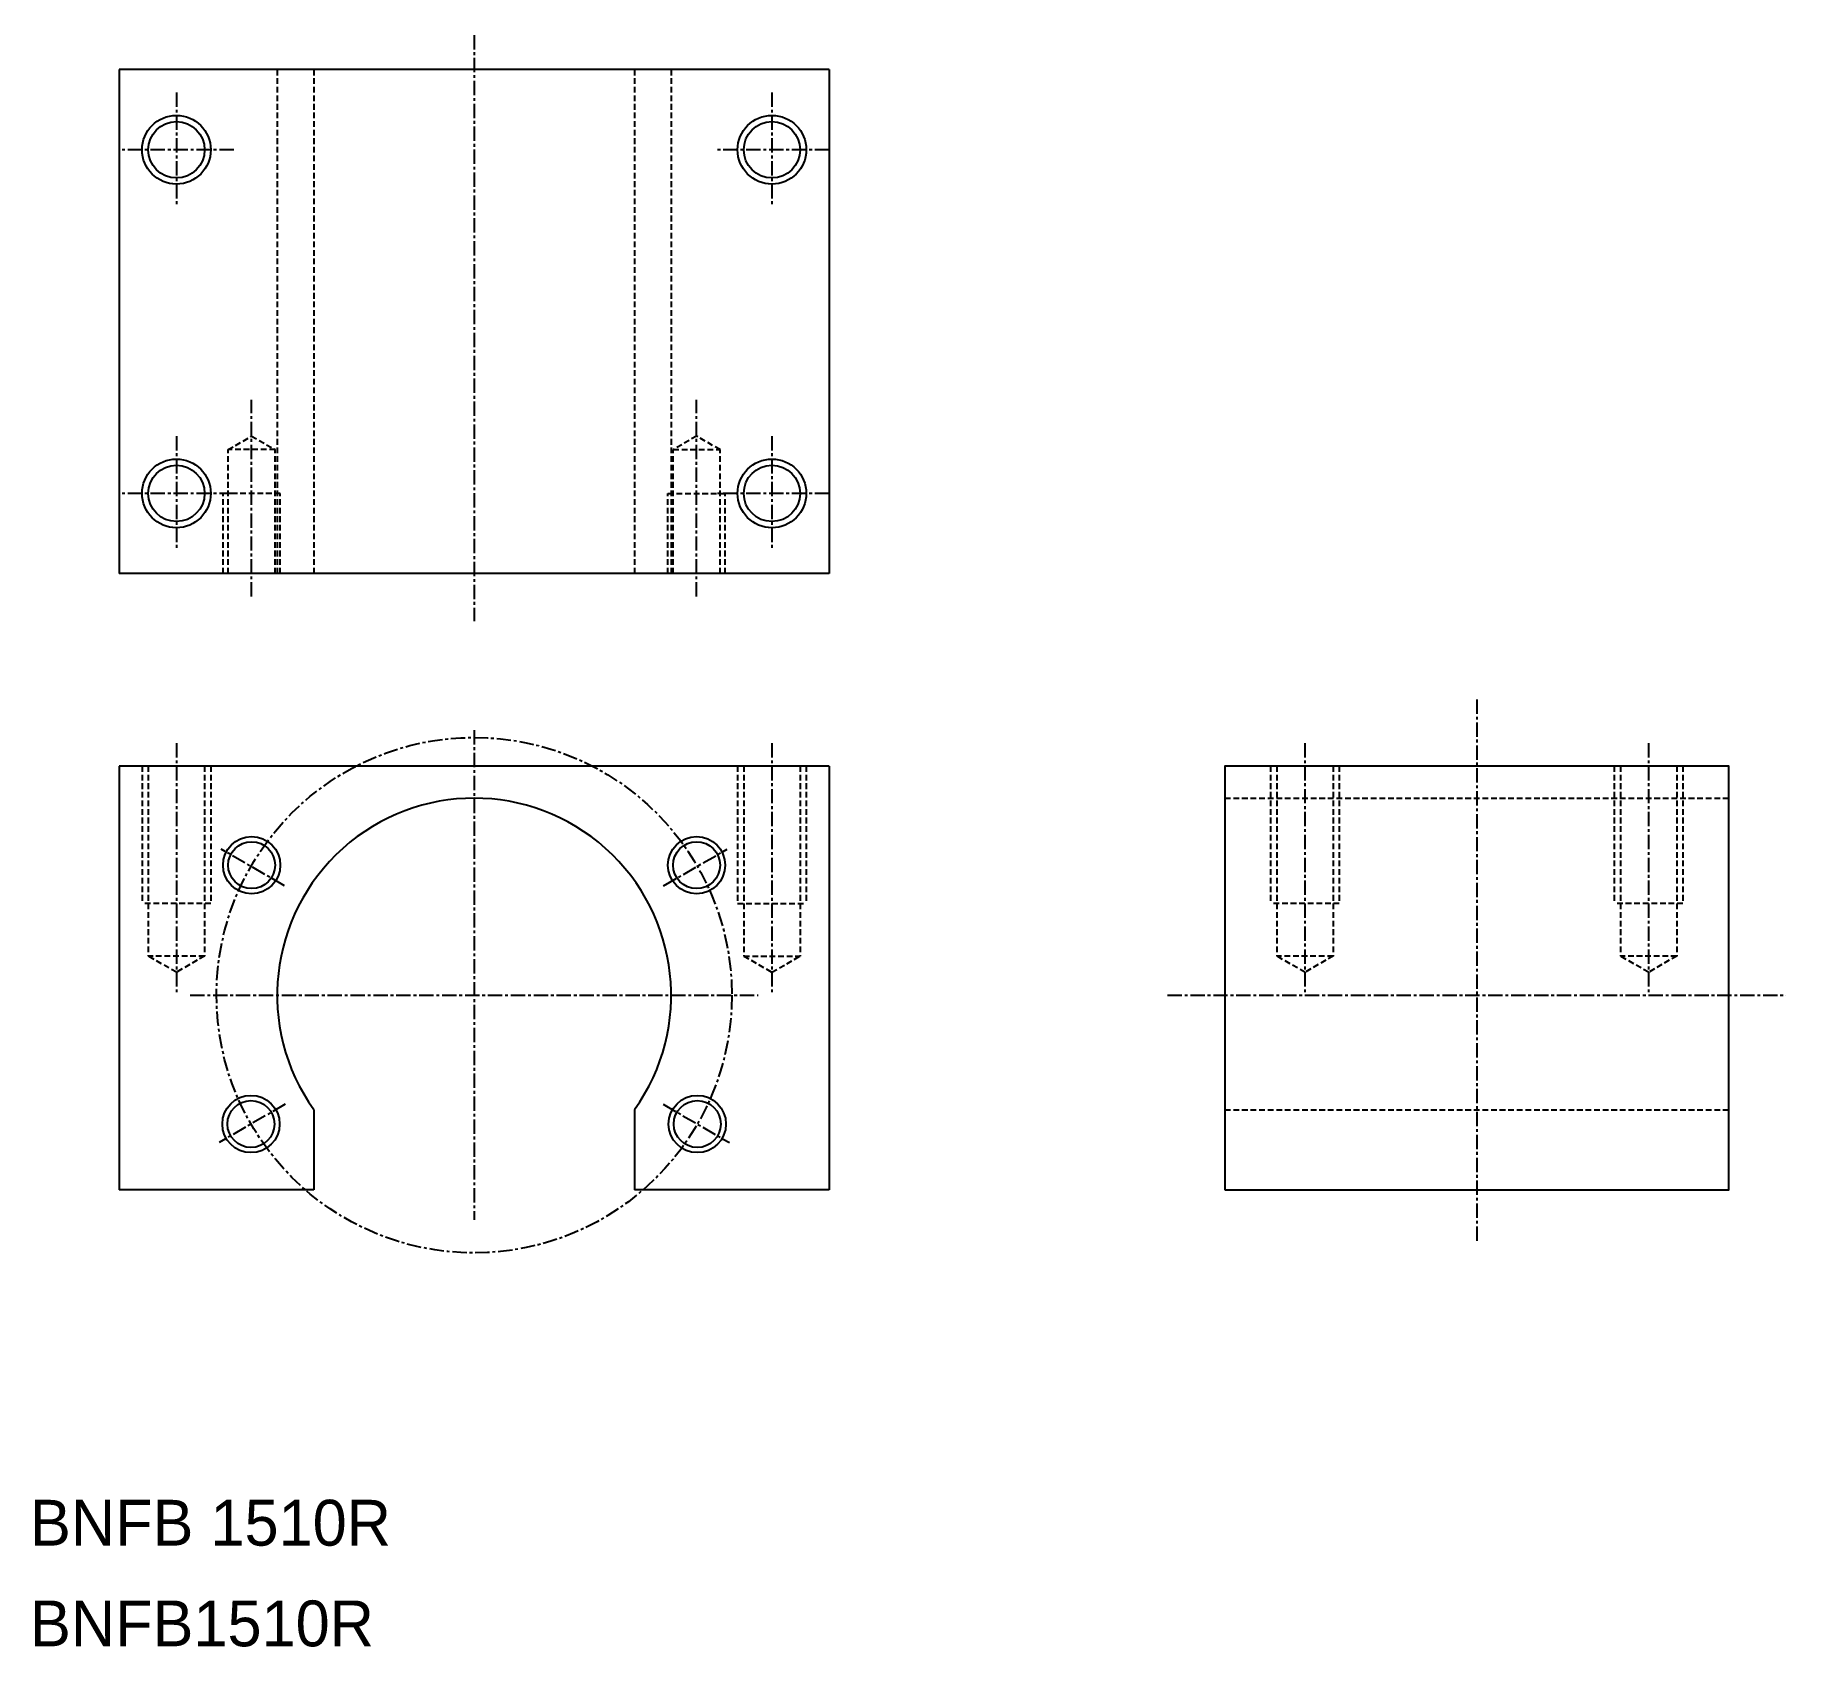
# Model space of a CAD drawing. Extents: x 4 to 157, y 3 to 144.
import ezdxf

# ---------------------------------------------------------------- set-up
doc = ezdxf.new("R2010")
doc.units = 0
doc.linetypes.add('CENTER', pattern=[2, 1.25, -0.25, 0.25, -0.25])
doc.linetypes.add('DASHED', pattern=[0.75, 0.5, -0.25])
doc.layers.get('0').update_dxf_attribs({"linetype": 'CONTINUOUS'})
doc.layers.add('CENTER', color=1, linetype='CENTER')

msp = doc.modelspace()

# ---------------------------------------------------------------- linework, layer by layer
at = {"color": 7, "linetype": 'CONTINUOUS'}
for p, q in [((11.32, 141.06), (11.32, 97.06)), ((73.32, 141.06), (11.32, 141.06)), ((73.32, 141.06), (73.32, 97.06)), ((73.32, 97.06), (11.32, 97.06)), ((73.32, 80.25), (11.32, 80.25)), ((11.32, 80.25), (11.32, 43.25)), ((42.32, 80.25), (42.32, 80.25)), ((57.82, 80.25), (57.82, 80.25)), ((73.32, 80.25), (73.32, 43.25)), ((28.32, 50.25), (28.32, 43.25)), ((56.32, 50.25), (56.32, 43.25)), ((28.32, 43.25), (11.32, 43.25)), ((73.32, 43.25), (56.32, 43.25))]:
    msp.add_line(p, q, dxfattribs=at)
at = {"color": 3, "linetype": 'DASHED'}
for p, q in [((25.12, 141.06), (25.12, 97.06)), ((28.32, 141.06), (28.32, 97.06)), ((56.32, 141.06), (56.32, 97.06)), ((59.52, 141.06), (59.52, 97.06)), ((20.84, 107.88), (22.89, 109.06)), ((22.89, 109.06), (24.94, 107.88)), ((61.74, 109.06), (59.69, 107.88)), ((63.79, 107.88), (61.74, 109.06)), ((20.84, 97.06), (20.84, 107.88)), ((24.94, 107.88), (20.84, 107.88)), ((24.94, 97.06), (24.94, 107.88)), ((59.69, 97.06), (59.69, 107.88)), ((59.69, 107.88), (63.79, 107.88)), ((63.79, 97.06), (63.79, 107.88)), ((20.39, 97.06), (20.39, 104.06)), ((25.39, 104.06), (20.39, 104.06)), ((25.39, 97.06), (25.39, 104.06)), ((59.24, 97.06), (59.24, 104.06)), ((59.24, 104.06), (64.24, 104.06)), ((64.24, 97.06), (64.24, 104.06)), ((13.32, 80.25), (13.32, 68.25)), ((13.86, 80.25), (13.86, 63.67)), ((18.78, 80.25), (18.78, 63.67)), ((19.32, 80.25), (19.32, 68.25)), ((65.32, 80.25), (65.32, 68.25)), ((65.86, 80.25), (65.86, 63.67)), ((70.78, 80.25), (70.78, 63.67)), ((71.32, 80.25), (71.32, 68.25)), ((111.86, 80.25), (111.86, 68.25)), ((112.4, 80.25), (112.4, 63.67)), ((117.32, 80.25), (117.32, 63.67)), ((117.86, 80.25), (117.86, 68.25)), ((141.86, 80.25), (141.86, 68.25)), ((142.4, 80.25), (142.4, 63.67)), ((147.32, 80.25), (147.32, 63.67)), ((147.86, 80.25), (147.86, 68.25)), ((107.86, 77.45), (151.86, 77.45)), ((19.32, 68.25), (13.32, 68.25)), ((65.32, 68.25), (71.32, 68.25)), ((117.86, 68.25), (111.86, 68.25)), ((147.86, 68.25), (141.86, 68.25)), ((18.78, 63.67), (13.86, 63.67)), ((16.32, 62.25), (13.86, 63.67)), ((18.78, 63.67), (16.32, 62.25)), ((65.86, 63.67), (70.78, 63.67)), ((65.86, 63.67), (68.32, 62.25)), ((68.32, 62.25), (70.78, 63.67)), ((117.32, 63.67), (112.4, 63.67)), ((114.86, 62.25), (112.4, 63.67)), ((117.32, 63.67), (114.86, 62.25)), ((144.86, 62.25), (142.4, 63.67)), ((147.32, 63.67), (142.4, 63.67)), ((147.32, 63.67), (144.86, 62.25)), ((107.86, 50.25), (151.86, 50.25))]:
    msp.add_line(p, q, dxfattribs=at)
at = {"color": 7, "linetype": 'CONTINUOUS'}
msp.add_lwpolyline([(107.86, 43.25), (151.86, 43.25), (151.86, 80.25), (107.86, 80.25)], close=True, dxfattribs=at)
at = {"color": 3, "linetype": 'CONTINUOUS'}
for centre, radius in [((16.32, 134.06), 3), ((68.32, 134.06), 3), ((16.32, 104.06), 3), ((68.32, 104.06), 3), ((22.89, 71.6), 2.5), ((61.74, 71.6), 2.5), ((22.83, 49), 2.5), ((61.8, 49), 2.5)]:
    msp.add_circle(centre, radius, dxfattribs=at)
at = {"color": 7, "linetype": 'CONTINUOUS'}
for centre, radius in [((16.32, 134.06), 2.46), ((68.32, 134.06), 2.46), ((16.32, 104.06), 2.46), ((68.32, 104.06), 2.46), ((22.89, 71.6), 2.05), ((61.74, 71.6), 2.05), ((22.83, 49), 2.05), ((61.8, 49), 2.05)]:
    msp.add_circle(centre, radius, dxfattribs=at)
msp.add_arc((42.32, 60.25), 17.2, 324.484, 215.516, dxfattribs=at)
at = {"layer": 'CENTER', "color": 1, "linetype": 'CENTER'}
for p, q in [((42.32, 144.08), (42.32, 92.91)), ((16.32, 139.06), (16.32, 129.06)), ((68.32, 139.06), (68.32, 129.06)), ((21.32, 134.06), (11.32, 134.06)), ((73.32, 134.06), (63.32, 134.06)), ((22.89, 95.06), (22.89, 112.24)), ((61.74, 95.06), (61.74, 112.24)), ((16.32, 109.06), (16.32, 99.06)), ((68.32, 109.06), (68.32, 99.06)), ((21.32, 104.06), (11.32, 104.06)), ((73.32, 104.06), (63.32, 104.06)), ((129.86, 86.06), (129.86, 38.65)), ((42.32, 83.4), (42.32, 40.65)), ((16.32, 82.25), (16.32, 60.25)), ((68.32, 82.25), (68.32, 60.25)), ((114.86, 82.25), (114.86, 60.25)), ((144.86, 82.25), (144.86, 60.25)), ((25.77, 69.8), (20.23, 73)), ((58.86, 69.8), (64.4, 73)), ((17.52, 60.25), (67.12, 60.25)), ((102.86, 60.25), (156.86, 60.25)), ((25.81, 50.72), (20.04, 47.38)), ((58.82, 50.72), (64.6, 47.38))]:
    msp.add_line(p, q, dxfattribs=at)
msp.add_circle((42.32, 60.25), 22.5, dxfattribs=at)

# ---------------------------------------------------------------- texts
at = {"color": 7, "linetype": 'CONTINUOUS'}
for s, p in [('BNFB 1510R', (3.54, 12.19)), ('BNFB1510R', (3.54, 3.4))]:
    msp.add_text(s, height=4, dxfattribs=at).set_placement(p)

doc.saveas('drawing.dxf')
